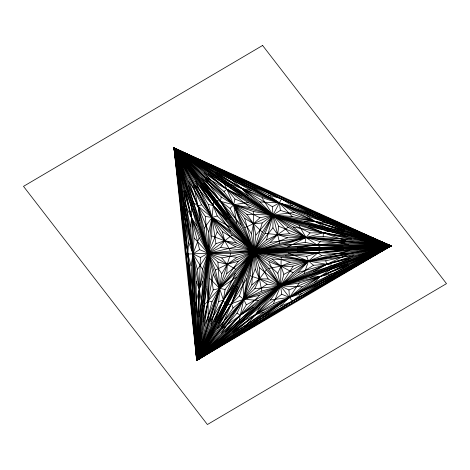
<?xml version="1.0" encoding="UTF-8"?>
<svg xmlns="http://www.w3.org/2000/svg" width="470" height="470" viewBox="0 0 470 470"><rect width="100%" height="100%" fill="white"/><g stroke="black" fill="none" stroke-linecap="round" stroke-linejoin="round"><path stroke-width="0.7" d="M325.639 283.24L196.701 360.466L208.151 321.78L208.187 253.236L208.762 232.121L212.017 217.493L208.351 204.462L173.947 147.844L391.099 245.904L196.701 360.466L173.947 147.844L318.243 214.114L391.099 245.904L260.838 321.427L196.701 360.466L182.66 218.673L173.947 147.844L245.857 181.426L391.099 245.904L325.639 283.24L292.416 301.27L249.547 327.149L196.701 360.466L190.244 289.543L173.947 147.844L329.247 221.582L391.099 245.904L248.56 325.874L196.701 360.466L183.934 206.759L173.947 147.844C245.123 183.141 317.555 215.842 391.099 245.904L335.944 276.237L292.416 301.27L260.838 321.427M182.66 218.673L187.865 254.053L191.102 265.785L196.701 360.466L240.517 322.244L391.099 245.904L323.172 236.328L305.999 237.456L287.605 237.75L277.635 234.636L272.935 227.797L272.988 215.049L272.377 206.73L173.947 147.844L194.045 301.258L196.701 360.466L334.957 274.956L391.099 245.904L232.738 178.001L173.947 147.844C184.698 218.339 192.312 289.285 196.701 360.466L280.467 306.14L292.416 301.27L302.063 293.409L391.099 245.904L292.704 205.913C248.26 198.704 211.747 170.14 173.947 147.844L188.576 242.162L192.947 253.847L197.453 269.486L199.274 289.185L199.121 316.868L196.701 360.466L334.117 267.083L391.099 245.904L225.535 182.243L173.947 147.844L202.088 304.889L196.701 360.466L244.465 327.355L289.455 297.434L314.489 282.37L391.099 245.904L332.913 224.072L279.345 202.934L251.074 190.444L173.947 147.844L184.363 202.787L192.947 253.847L196.178 281.401L196.701 360.466L264.093 312.068L289.455 297.434L348.37 265.192L391.099 245.904L307.374 215.871L279.345 202.934L215.947 172.079L173.947 147.844L190.28 226.276L192.947 253.847L197.429 316.939L196.701 360.466L233.173 333.083L255.574 314.606L270.45 299.954L280.567 285.925L293.186 266.085L308.526 261.079L349.369 250.657L391.099 245.904L344.628 230.194L314.477 221.3L292.134 216.482L272.988 215.049L246.832 214.344L233.613 204.767L221.153 196.918L173.947 147.844L183.946 190.938L191.695 218.309L199.162 237.779L208.187 253.236L221.722 273.787L219.602 288.368L211.112 325.616L196.701 360.466L281.742 294.226L280.567 285.925L277.799 273.293L253.912 251.403L230.782 231.24L212.017 217.493L201.577 204.732L173.947 147.844L268.576 195.015L281.459 198.892L318.243 214.114M192.353 301.323L192.947 253.847L194.081 237.984L191.695 218.309L185.638 190.873L173.947 147.844L330.087 229.46L391.099 245.904L338.065 272.195L289.455 297.434L233.173 333.083M335.944 276.237L289.455 297.434L273.411 303.785L255.574 314.606L232.186 331.802L196.701 360.466L202.952 281.125L211.723 235.958L212.017 217.493L195.667 181.244L173.947 147.844L228.361 176.855L279.345 202.934L344.628 230.194M249.547 327.149L289.455 297.434L302.21 286.817L320.376 276.419L347.383 263.917L391.099 245.904L321.891 248.242L173.947 147.844L191.137 202.511L196.701 360.466L236.992 313.155L243.724 299.267L251.826 284.879L259.405 278.863L268.2 278.951L280.567 285.925L288.938 289.984L391.099 245.904L320.346 241.709L305.999 237.456L288.175 227.186L248.248 195.831L173.947 147.844L195.238 185.215L212.017 217.493L217.228 231.786L224.707 240.711L235.852 246.856L253.912 251.403L281.195 257.343L280.567 285.925L273.411 303.785M183.946 190.938L192.947 253.847L195.314 305.159L196.701 360.466L233.044 308.044L243.724 299.267L261.843 291.071L310.541 277.253L391.099 245.904L321.985 249.118L196.701 360.466L200.42 257.501L208.187 253.236L220.606 247.467L253.912 251.403L285.29 255.856L308.526 261.079L325.792 260.827L391.099 245.904L280.42 210.36L272.988 215.049L262.207 222.95L253.506 223.738L244.711 218.38L233.613 204.767L223.979 191.531L173.947 147.844L199.58 249.629L208.187 253.236L221.734 257.965L227.233 264.334L226.804 273.581L219.602 288.368L211.97 301.857L196.701 360.466L260.139 306.957L293.045 272.682L308.526 261.079L321.844 255.709L391.099 245.904L343.917 231.54L314.477 221.3L294.249 212.44L279.345 202.934L233.443 176.655M206.9 286.242L208.187 253.236L205.384 216.441L198.052 206.189L188.464 185.486L173.947 147.844L223.843 182.307L272.988 215.049L293.257 226.981L305.999 237.456L348.711 244.529L391.099 245.904L225.988 305.688L196.701 360.466L213.862 200.285L173.947 147.844L197.053 226.005L215.378 270.086L219.602 288.368L218.744 301.581L196.701 360.466L238.825 322.308L280.567 285.925L298.121 272.483L308.526 261.079L346.261 253.418L391.099 245.904L304.548 221.253L253.324 211.447L233.613 204.767L201.266 177.942L173.947 147.844L225.095 305.283L196.701 360.466L203.075 306.164L208.187 253.236L204.109 228.355L198.052 206.189L188.887 181.514L173.947 147.844L241.474 196.102L272.988 215.049L310.047 232.897L323.36 232.803L347.87 236.657L391.099 245.904L334.822 265.738L280.567 285.925L259.722 295.107L243.724 299.267L217.369 328.442L196.701 360.466L206.9 286.242L208.163 300.688L204.338 325.886L196.701 360.466L253.365 307.227L280.567 285.925L313.514 265.274L326.732 264.305L350.209 258.529L391.099 245.904L214.661 199.815L173.947 147.844L191.842 201.166L208.187 253.236L213.257 274.122L219.602 288.368L209.843 321.715L196.701 360.466L225.412 332.073L240.329 315.217L258.594 300.424L280.567 285.925L304.19 273.558L326.732 264.305L353.317 255.768L391.099 245.904L331.074 230.735L272.988 215.049L250.363 207.611L233.613 204.767L205.637 179.088L173.947 147.844L199.879 220.618L208.187 253.236L213.245 289.943L208.163 300.688L203.069 321.985L196.701 360.466L259.722 295.107M323.172 236.328L323.36 232.803L308.496 226.37L272.988 215.049L234.982 198.998L226.851 189.222L208.463 173.7L173.947 147.844L208.762 232.121M250.363 207.611L173.947 147.844L193.546 185.28L208.187 253.236L209.444 278.228L208.163 300.688L211.97 301.857M188.576 242.162L187.865 254.053L190.244 289.543M251.826 284.879L253.912 251.403L255.85 235.071L253.506 223.738L246.832 214.344M197.429 316.939L199.274 289.185L202.535 269.281L208.187 253.236L217.228 231.786M203.069 321.985L208.187 253.236L188.464 185.486M202.088 304.889L208.187 253.236L191.137 202.511M262.078 197.911L272.988 215.049L278.722 226.246L277.635 234.636L270.244 242.403L253.912 251.403L215.378 270.086M199.121 316.868L208.187 253.236L185.638 190.873M221.153 196.918L220.495 201.336L230.177 217.645L266.373 269.798L280.567 285.925L302.21 286.817M262.207 222.95L253.912 251.403L246.891 278.487L243.724 299.267L221.317 333.553L196.701 360.466L213.257 274.122M191.102 265.785L192.947 253.847L199.162 237.779M272.935 227.797L253.912 251.403L225.101 289.467L223.403 300.077L214.925 321.509L196.701 360.466L222.445 328.236L243.724 299.267L254.787 288.715L259.405 278.863L259.317 267.448L253.912 251.403L244.846 227.603L233.613 204.767L204.092 172.555L173.947 147.844L230.347 251.033L346.261 253.418M221.317 333.553L240.329 315.217L246.309 304.871L280.567 285.925L313.367 271.872L391.099 245.904L345.045 242.038L230.623 253.653L196.701 360.466L221.458 326.961L243.724 299.267L249.999 275.726L253.912 251.403L253.324 211.447M190.28 226.276L191.695 218.309L197.053 226.005M221.734 257.965L253.912 251.403L305.101 242.32L305.999 237.456L310.047 232.897M261.843 291.071L253.912 251.403L251.479 233.925L253.506 223.738L259.951 217.769L272.988 215.049L294.249 212.44M238.825 322.308L253.912 251.403L262.342 232.174L272.988 215.049L332.913 224.072M234.982 198.998L233.613 204.767L236.804 223.973L253.912 251.403L268.2 278.951M195.314 305.159L208.187 253.236L215.953 243.701L224.707 240.711L236.275 242.884L253.912 251.403L293.045 272.682M204.338 325.886L219.602 288.368L235.699 269.269L253.912 251.403L266.572 239.912L272.988 215.049L259.963 201.953L242.091 188.611L215.947 172.079M211.723 235.958L253.912 251.403L272.024 259.029L281.001 266.137L283.868 274.368L280.567 285.925L244.465 327.355M266.373 269.798L196.701 360.466L218.497 323.125L231.446 303.714L239.4 295.924L253.912 251.403L265.027 233.384L272.988 215.049L228.361 176.855M208.151 321.78L219.602 288.368L238.243 261.261L253.912 251.403L288.175 227.186M304.19 273.558L308.526 261.079L306.599 256.32L253.912 251.403L236.974 257.354L227.233 264.334L221.722 273.787M244.711 218.38L253.912 251.403L237.573 286.771L231.446 303.714L217.369 328.442M223.843 182.307L253.912 251.403L255.222 268.928L243.724 299.267L246.309 304.871M233.044 308.044L231.446 303.714L242.796 279.967L253.912 251.403L287.605 237.75M221.458 326.961L253.912 251.403L241.18 225.112L233.613 204.767L206.348 177.736L173.947 147.844L230.782 231.24M246.891 278.487L196.701 360.466L235.27 273.24L253.912 251.403L279.697 243.343L305.999 237.456L351.537 239.142L391.099 245.904L298.121 272.483M277.799 273.293L281.001 266.137L290.225 262.254L308.526 261.079L353.317 255.768M202.952 281.125L199.274 289.185L196.178 281.401M211.112 325.616L223.403 300.077L236.539 277.147L253.912 251.403L331.074 230.735M218.497 323.125L253.912 251.403L284.074 244.482L305.999 237.456L345.75 240.693L391.099 245.904L347.248 254.693L308.526 261.079L272.024 259.029M237.573 286.771L196.701 360.466L233.995 285.155L253.912 251.403L287.74 246.973L317.003 244.923L348.711 244.529M225.988 305.688L253.912 251.403L230.036 208.422L220.495 201.336L203.522 183.124L173.947 147.844L262.342 232.174M196.701 360.466L282.17 197.547M225.095 305.283L253.912 251.403L297.199 247.913L391.099 245.904L308.496 226.37M214.925 321.509L253.912 251.403L342.924 246.08L391.099 245.904L293.257 226.981M260.139 306.957L255.574 314.606L264.093 312.068M220.606 247.467L224.707 240.711L222.31 231.581L212.017 217.493L188.887 181.514M209.843 321.715L253.912 251.403L321.891 248.242M197.453 269.486L208.187 253.236L232.045 235.147C251.115 247.003 268.311 269.486 293.186 266.085M348.37 265.192L320.376 276.419L299.249 282.981L289.455 297.434L280.467 306.14M233.995 285.155L223.403 300.077L218.744 301.581M204.109 228.355L212.017 217.493L217.24 215.965L253.912 251.403L268.769 268.382L280.567 285.925L299.249 282.981M255.85 235.071L272.988 215.049L343.917 231.54M203.075 306.164L253.912 251.403L321.985 249.118M230.036 208.422L233.613 204.767L248.107 202.429C280.243 220.401 315.417 232.303 351.537 239.142M314.489 282.37L320.376 276.419L310.541 277.253M235.27 273.24L219.602 288.368L213.245 289.943M320.346 241.709L317.003 244.923L297.199 247.913M232.186 331.802L280.567 285.925L347.248 254.693M240.517 322.244L280.567 285.925L350.209 258.529M225.412 332.073L280.567 285.925L334.117 267.083M226.804 273.581L253.912 251.403L343.3 249.582L391.099 245.904L265.027 233.384M223.979 191.531L226.851 189.222L241.474 196.102M222.445 328.236L280.567 285.925L347.383 263.917M248.56 325.874L289.455 297.434L334.957 274.956M236.539 277.147L219.602 288.368L209.444 278.228M338.065 272.195L280.567 285.925L267.066 284.268L243.724 299.267L239.4 295.924M199.58 249.629L192.947 253.847L194.045 301.258M253.365 307.227L240.329 315.217L236.992 313.155M313.367 271.872L326.732 264.305L325.792 260.827M272.377 206.73L279.345 202.934L329.952 220.236M283.868 274.368L308.526 261.079L313.514 265.274M287.74 246.973L305.999 237.456L345.045 242.038M266.572 239.912L277.635 234.636L289.726 233.713L305.999 237.456L299.043 225.43M244.846 227.603L272.988 215.049L330.087 229.46M201.577 204.732L198.052 206.189L199.879 220.618M302.063 293.409L289.455 297.434L270.45 299.954M306.599 256.32L317.843 252.795L343.3 249.582M238.243 261.261L227.233 264.334L217.921 262.072L208.187 253.236L194.081 237.984M235.852 246.856L208.187 253.236L184.363 202.787M268.769 268.382L391.099 245.904L284.074 244.482M270.244 242.403L305.999 237.456L278.722 226.246M254.787 288.715L280.567 285.925L268.916 261.79M230.347 251.033L208.187 253.236L235.699 269.269M285.29 255.856L391.099 245.904L186.167 254.117M349.369 250.657L317.843 252.795L288.398 253.101L253.912 251.403L222.31 231.581M191.842 201.166L253.912 251.403L297.569 251.415L391.099 245.904M304.548 221.253L314.477 221.3L307.374 215.871M230.623 253.653L208.187 253.236L236.974 257.354M342.924 246.08L317.003 244.923L305.101 242.32M259.963 201.953L279.345 202.934L329.247 221.582M297.569 251.415L317.843 252.795L321.844 255.709M258.594 300.424L243.724 299.267L242.796 279.967M281.195 257.343L308.526 261.079L288.398 253.101M205.384 216.441L212.017 217.493L231.205 227.268L253.912 251.403L290.225 262.254M334.822 265.738L253.912 251.403L195.238 185.215M225.101 289.467L219.602 288.368L217.921 262.072M251.074 190.444L242.091 188.611L248.248 195.831M208.351 204.462L213.292 205.578L226.975 219.531L253.912 251.403L205.637 179.088M347.87 236.657L272.988 215.049L206.348 177.736M249.999 275.726L280.567 285.925L259.317 267.448M345.75 240.693L272.988 215.049L208.463 173.7M281.742 294.226L289.455 297.434L288.938 289.984M200.42 257.501L192.947 253.847L182.243 206.824M245.857 181.426L281.459 198.892L292.704 205.913M259.951 217.769L233.613 204.767L251.479 233.925M232.738 178.001L279.345 202.934L292.134 216.482M248.107 202.429L226.851 189.222L204.092 172.555M225.535 182.243L272.988 215.049L289.726 233.713M267.066 284.268L259.405 278.863L255.222 268.928M215.237 173.43L272.988 215.049L279.697 243.343M268.576 195.015L279.345 202.934L280.42 210.36M232.045 235.147L212.017 217.493L193.546 185.28M236.275 242.884L212.017 217.493L215.953 243.701M231.205 227.268L213.292 205.578L200.32 185.01L173.947 147.844L241.18 225.112M201.266 177.942L220.495 201.336L236.804 223.973M200.32 185.01L253.912 251.403L203.522 183.124M226.975 219.531L173.947 147.844L230.177 217.645M213.862 200.285L253.912 251.403L214.661 199.815M173.947 147.844L293.403 302.545M195.667 181.244L213.292 205.578L217.24 215.965M202.535 269.281L192.947 253.847L183.934 206.759M262.595 45.467L23.5 186.361L207.405 424.533L446.5 283.639L262.595 45.467"/></g></svg>
